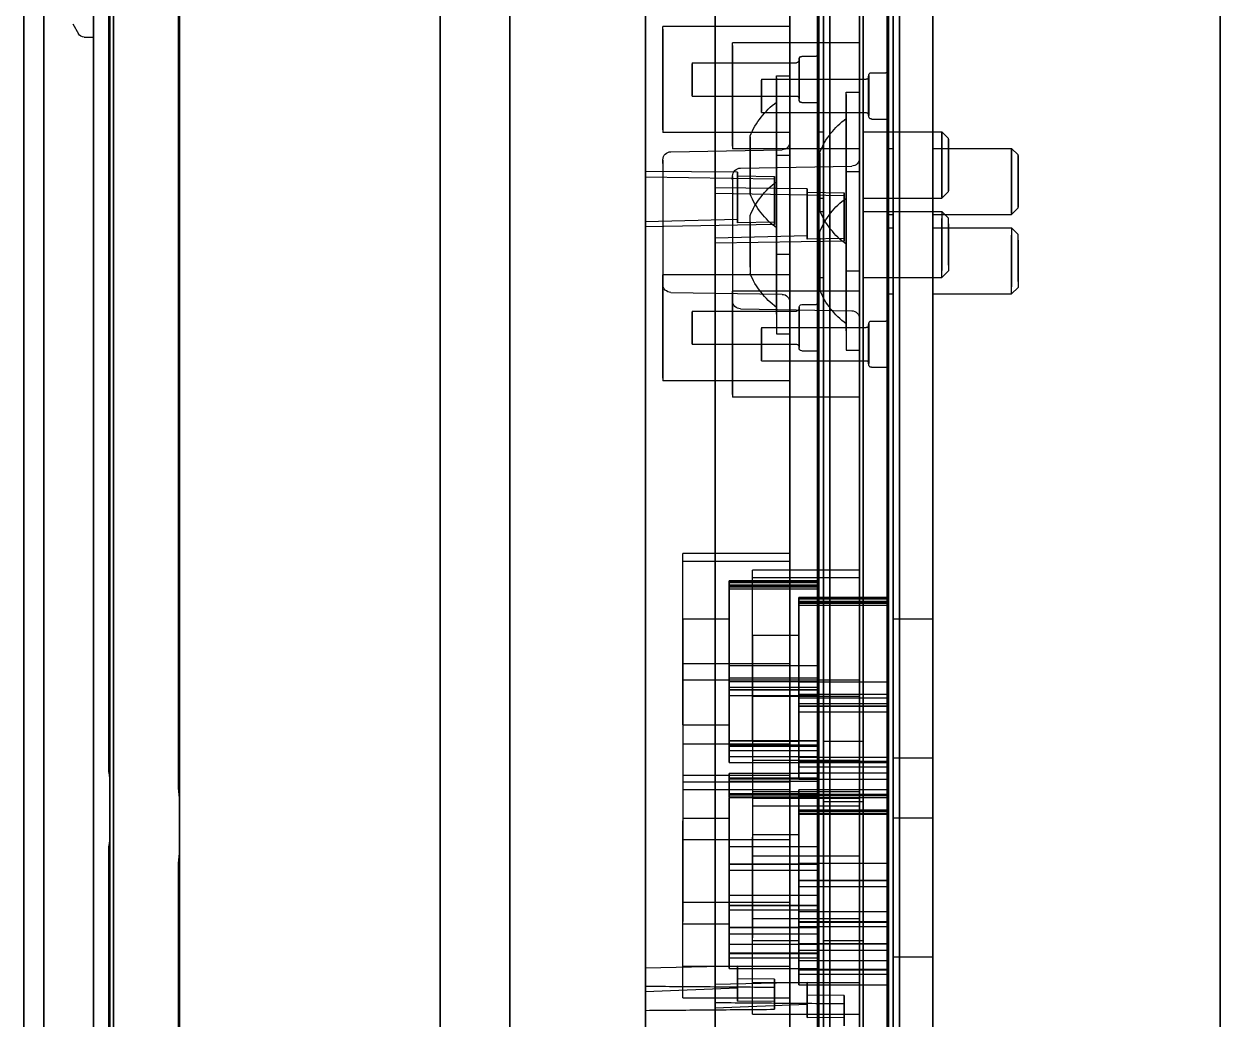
# Model space of a CAD drawing. Header units: millimetres. Extents: x -69706 to 52883, y -6882 to 68885.
# Drawn here: x 7140.2 to 7230.7, y 25037.2 to 25112.4 of the extents above; entities that cross this region are included whole.
import ezdxf

# ---------------------------------------------------------------- set-up
doc = ezdxf.new("R2010")
doc.units = ezdxf.units.MM
doc.layers.add('ac-SB', color=7, linetype='Continuous', lineweight=13)

# ---------------------------------------------------------------- blocks, each defined once
blk = doc.blocks.new('A$C15852BBE')
at = {"layer": 'ac-SB', "lineweight": -3}
for p, q in [((6002.31, 1939.098), (6002.31, 2229.098)), ((6002.31, 2229.098), (6002.31, 1939.098)), ((6007.577, 1937.859), (6007.577, 2227.859)), ((6007.577, 2227.859), (6007.577, 1937.859)), ((6027.31, 2224.098), (6027.31, 1985.103)), ((6027.31, 2156.995), (6027.31, 2223.682)), ((6033.81, 1985.103), (6033.81, 2224.098)), ((6027.31, 2222.955), (6027.31, 2156.995)), ((6027.385, 2156.797), (6027.385, 2223.302)), ((6027.385, 2223.302), (6027.385, 2156.797)), ((6032.31, 2223.348), (6032.31, 1944.848)), ((6032.31, 1944.848), (6032.31, 2223.348)), ((6032.577, 2222.859), (6032.577, 1983.864)), ((6039.077, 1983.864), (6039.077, 2222.859)), ((6032.577, 2155.756), (6032.577, 2222.443)), ((6032.652, 2155.558), (6032.652, 2222.063)), ((6032.652, 2222.063), (6032.652, 2155.558)), ((6037.577, 2222.109), (6037.577, 1943.609)), ((6037.577, 1943.609), (6037.577, 2222.109)), ((6032.577, 2221.716), (6032.577, 2155.756)), ((6032.31, 2220.237), (6032.31, 1966.198)), ((6037.577, 2218.998), (6037.577, 1964.959)), ((6027.31, 2211.032), (6027.31, 1957.163)), ((6027.31, 1957.163), (6027.31, 2211.032)), ((6033.81, 1957.163), (6033.81, 2211.032)), ((6033.81, 2211.032), (6033.81, 1957.163)), ((6032.577, 2209.794), (6032.577, 1955.924)), ((6032.577, 1955.924), (6032.577, 2209.794)), ((6039.077, 1955.924), (6039.077, 2209.794)), ((6039.077, 2209.794), (6039.077, 1955.924)), ((6032.31, 1947.959), (6032.31, 2201.997)), ((5970.31, 2201.598), (5970.31, 1972.349)), ((5973.31, 2201.598), (5973.31, 1972.349)), ((5973.66, 1972.349), (5973.66, 2201.598)), ((5975.86, 1972.349), (5975.86, 2201.598)), ((5986.79, 2201.098), (5986.79, 1967.098)), ((5986.79, 1967.098), (5986.79, 2201.098)), ((5975.577, 2200.359), (5975.577, 1971.11)), ((5978.577, 2200.359), (5978.577, 1971.11)), ((5978.927, 1971.11), (5978.927, 2200.359)), ((5981.127, 1971.11), (5981.127, 2200.359)), ((6002.31, 2200.404), (6002.31, 2110.561)), ((6002.31, 2110.561), (6002.31, 2200.404)), ((6027.31, 2200.404), (6027.31, 2110.561)), ((6027.31, 2110.561), (6027.31, 2200.404)), ((6037.577, 1946.72), (6037.577, 2200.759)), ((5992.057, 2199.859), (5992.057, 1965.859)), ((5992.057, 1965.859), (5992.057, 2199.859)), ((6007.577, 2199.165), (6007.577, 2109.322)), ((6007.577, 2109.322), (6007.577, 2199.165)), ((6032.577, 2199.165), (6032.577, 2109.322)), ((6032.577, 2109.322), (6032.577, 2199.165)), ((5970.31, 1966.598), (5970.31, 2195.847)), ((5973.31, 1966.598), (5973.31, 2195.847)), ((5973.66, 2195.847), (5973.66, 1966.598)), ((5975.86, 2195.847), (5975.86, 1966.598)), ((5975.577, 1965.359), (5975.577, 2194.608)), ((5978.577, 1965.359), (5978.577, 2194.608)), ((5978.927, 2194.608), (5978.927, 1965.359)), ((5981.127, 2194.608), (5981.127, 1965.359)), ((6027.31, 1944.098), (6027.31, 2183.093)), ((6033.81, 2183.093), (6033.81, 1944.098)), ((5970.31, 1992.002), (5970.31, 2181.096)), ((6032.577, 1942.859), (6032.577, 2181.854)), ((6039.077, 2181.854), (6039.077, 1942.859)), ((5948.577, 2179.559), (5948.577, 1990.892)), ((5975.577, 1990.763), (5975.577, 2179.857)), ((5973.31, 2178.845), (5973.31, 1993.988)), ((5975.86, 2178.723), (5975.86, 1994.104)), ((5972.842, 1994.794), (5972.842, 2177.998)), ((5973.66, 2178.098), (5973.66, 1994.699)), ((5973.76, 1994.794), (5973.76, 2177.998)), ((5978.577, 2177.606), (5978.577, 1992.749)), ((5981.127, 2177.484), (5981.127, 1992.865)), ((5992.057, 2167.677), (5992.057, 2177.484)), ((5948.577, 2176.759), (5948.577, 1988.959)), ((5948.577, 1988.959), (5948.577, 2176.759)), ((5978.109, 1993.555), (5978.109, 2176.759)), ((5978.927, 2176.859), (5978.927, 1993.46)), ((5979.027, 1993.555), (5979.027, 2176.759)), ((5970.31, 2176.194), (5970.31, 1987.099)), ((5975.577, 2175.7), (5975.577, 2168.16)), ((5975.577, 2175.7), (5975.577, 2168.16)), ((5948.577, 1986.159), (5948.577, 2174.826)), ((5975.577, 2174.955), (5975.577, 1985.86)), ((5973.31, 1989.351), (5973.31, 2174.207)), ((5975.86, 1989.473), (5975.86, 2174.092)), ((5986.79, 2174.092), (5986.79, 2109.677)), ((5972.842, 2173.402), (5972.842, 1990.198)), ((5973.66, 1990.098), (5973.66, 2173.497)), ((5973.76, 2173.402), (5973.76, 1990.198)), ((5978.577, 1988.112), (5978.577, 2172.968)), ((5978.109, 2172.163), (5978.109, 1988.959)), ((5978.927, 1988.859), (5978.927, 2172.258)), ((5979.027, 2172.163), (5979.027, 1988.959)), ((5981.127, 1988.234), (5981.127, 2172.853)), ((5992.057, 2172.853), (5992.057, 2108.438)), ((5970.31, 2159.852), (5970.31, 2170.482)), ((5970.31, 2159.852), (5970.31, 2170.482)), ((5970.31, 2169.399), (5970.31, 2158.378)), ((5970.31, 2169.399), (5970.31, 2158.378)), ((5975.577, 2158.613), (5975.577, 2169.243)), ((5975.577, 2158.613), (5975.577, 2169.243)), ((5977.01, 2168.84), (5977.01, 2168.197)), ((5977.01, 2167.193), (5977.01, 2168.84)), ((5986.79, 2167.511), (5986.79, 2168.916)), ((5975.577, 2168.16), (5975.577, 2157.139)), ((5975.577, 2168.16), (5975.577, 2157.139)), ((5975.86, 2167.974), (5975.86, 2160.755)), ((5975.86, 2165.606), (5975.86, 2167.974)), ((5983.96, 2167.974), (5975.86, 2167.974)), ((5979.81, 2168.219), (5977.01, 2168.196)), ((5977.01, 2168.197), (5977.01, 2166.55)), ((5979.81, 2168.218), (5979.81, 2166.526)), ((5979.81, 2167.241), (5979.81, 2168.218)), ((5979.81, 2167.241), (5986.79, 2167.511)), ((5982.277, 2167.601), (5982.277, 2166.958)), ((5982.277, 2165.954), (5982.277, 2167.601)), ((5983.96, 2167.974), (5983.96, 2165.606)), ((5983.96, 2167.974), (5983.96, 2160.755)), ((5986.79, 2165.706), (5986.79, 2167.511)), ((5992.057, 2166.272), (5992.057, 2167.677)), ((5977.01, 2166.55), (5977.01, 2167.193)), ((5979.81, 2165.548), (5979.81, 2167.241)), ((5981.127, 2166.736), (5981.127, 2159.516)), ((5981.127, 2164.368), (5981.127, 2166.736)), ((5989.227, 2166.736), (5981.127, 2166.736)), ((5985.077, 2166.98), (5982.277, 2166.957)), ((5982.277, 2166.958), (5982.277, 2165.311)), ((5985.077, 2166.979), (5985.077, 2165.287)), ((5985.077, 2166.002), (5985.077, 2166.979)), ((5986.79, 1994.104), (5986.79, 2167.111)), ((5986.79, 2167.111), (5986.79, 2165.706)), ((5989.227, 2166.736), (5989.227, 2164.368)), ((5989.227, 2166.736), (5989.227, 2159.516)), ((5973.66, 2165.758), (5973.66, 2164.967)), ((5973.66, 2163.937), (5973.66, 2165.758)), ((5980.46, 2165.758), (5973.66, 2165.758)), ((5977.01, 2166.549), (5979.81, 2166.527)), ((5979.81, 2166.526), (5979.81, 2165.548)), ((5986.79, 2165.706), (5979.81, 2165.548)), ((5980.46, 2163.937), (5980.46, 2165.758)), ((5980.46, 2165.758), (5980.46, 2164.967)), ((5982.277, 2165.311), (5982.277, 2165.954)), ((5985.077, 2166.002), (5992.057, 2166.272)), ((5985.077, 2164.309), (5985.077, 2166.002)), ((5992.057, 2164.467), (5992.057, 2166.272)), ((5992.057, 1992.865), (5992.057, 2165.872)), ((5992.057, 2165.872), (5992.057, 2164.467)), ((5973.66, 2164.967), (5973.66, 2164.574)), ((5973.66, 2164.967), (5980.46, 2164.967)), ((5975.86, 2156.019), (5975.86, 2165.606)), ((5975.86, 2165.606), (5983.96, 2165.606)), ((5980.46, 2164.967), (5980.46, 2164.574)), ((5982.277, 2165.31), (5985.077, 2165.288)), ((5983.96, 2165.606), (5983.96, 2156.019)), ((5985.077, 2165.287), (5985.077, 2164.309)), ((5973.66, 2164.613), (5973.66, 2161.353)), ((5980.46, 2164.613), (5973.66, 2164.613)), ((5980.46, 2164.574), (5973.66, 2164.574)), ((5973.66, 2163.127), (5973.66, 2163.937)), ((5973.66, 2163.937), (5980.46, 2163.937)), ((5978.927, 2164.519), (5978.927, 2163.728)), ((5978.927, 2162.698), (5978.927, 2164.519)), ((5985.727, 2164.519), (5978.927, 2164.519)), ((5980.46, 2164.613), (5980.46, 2161.353)), ((5980.46, 2163.127), (5980.46, 2163.937)), ((5981.127, 2154.78), (5981.127, 2164.368)), ((5981.127, 2164.368), (5989.227, 2164.368)), ((5992.057, 2164.467), (5985.077, 2164.309)), ((5985.727, 2162.698), (5985.727, 2164.519)), ((5985.727, 2164.519), (5985.727, 2163.728)), ((5989.227, 2164.368), (5989.227, 2154.78)), ((5970.31, 2163.634), (5970.31, 2156.762)), ((5973.31, 2163.634), (5970.31, 2163.634)), ((5973.31, 2163.634), (5973.31, 2156.762)), ((5973.66, 2162.725), (5973.66, 2163.127)), ((5980.46, 2163.127), (5973.66, 2163.127)), ((5978.927, 2163.728), (5978.927, 2163.335)), ((5978.927, 2163.728), (5985.727, 2163.728)), ((5978.927, 2163.374), (5978.927, 2160.114)), ((5985.727, 2163.374), (5978.927, 2163.374)), ((5985.727, 2163.335), (5978.927, 2163.335)), ((5980.46, 2162.725), (5980.46, 2163.127)), ((5985.727, 2163.728), (5985.727, 2163.335)), ((5985.727, 2163.374), (5985.727, 2160.114)), ((5973.66, 2162.656), (5973.66, 2162.725)), ((5980.46, 2162.656), (5973.66, 2162.656)), ((5973.66, 2158.327), (5973.66, 2162.656)), ((5973.66, 2162.656), (5980.46, 2162.656)), ((5975.577, 2162.395), (5975.577, 2155.523)), ((5978.577, 2162.395), (5975.577, 2162.395)), ((5978.577, 2162.395), (5978.577, 2155.523)), ((5978.927, 2161.888), (5978.927, 2162.698)), ((5978.927, 2162.698), (5985.727, 2162.698)), ((5980.46, 2162.656), (5980.46, 2162.725)), ((5980.46, 2158.327), (5980.46, 2162.656)), ((5983.96, 2162.387), (5980.46, 2162.387)), ((5980.46, 2154.583), (5980.46, 2162.387)), ((5980.46, 2162.191), (5980.46, 2154.387)), ((5983.96, 2162.387), (5983.96, 2154.583)), ((5983.96, 2154.387), (5983.96, 2162.191)), ((5985.727, 2161.888), (5985.727, 2162.698)), ((5973.66, 2161.353), (5973.66, 2160.96)), ((5973.66, 2161.353), (5980.46, 2161.353)), ((5978.927, 2161.486), (5978.927, 2161.888)), ((5985.727, 2161.888), (5978.927, 2161.888)), ((5978.927, 2161.417), (5978.927, 2161.486)), ((5978.927, 2157.088), (5978.927, 2161.418)), ((5978.927, 2161.418), (5985.727, 2161.418)), ((5985.727, 2161.417), (5978.927, 2161.417)), ((5980.46, 2161.353), (5980.46, 2160.96)), ((5985.727, 2161.486), (5985.727, 2161.888)), ((5985.727, 2161.417), (5985.727, 2161.486)), ((5985.727, 2157.088), (5985.727, 2161.418)), ((5989.227, 2161.148), (5985.727, 2161.148)), ((5985.727, 2153.344), (5985.727, 2161.148)), ((5989.227, 2161.148), (5989.227, 2153.344)), ((5973.66, 2160.999), (5973.66, 2160.208)), ((5980.46, 2160.999), (5973.66, 2160.999)), ((5980.46, 2160.96), (5973.66, 2160.96)), ((5975.86, 2160.755), (5975.86, 2151.168)), ((5975.86, 2160.755), (5983.96, 2160.755)), ((5980.46, 2160.999), (5980.46, 2160.208)), ((5983.96, 2151.168), (5983.96, 2160.755)), ((5985.727, 2160.952), (5985.727, 2153.148)), ((5989.227, 2153.148), (5989.227, 2160.952)), ((5970.31, 2153.134), (5970.31, 2160.006)), ((5970.31, 2146.132), (5970.31, 2159.852)), ((5970.31, 2146.132), (5970.31, 2159.852)), ((5973.31, 2153.134), (5973.31, 2160.006)), ((5973.66, 2160.208), (5973.66, 2152.874)), ((5980.46, 2160.208), (5973.66, 2160.208)), ((5978.927, 2160.114), (5978.927, 2159.721)), ((5978.927, 2160.114), (5985.727, 2160.114)), ((5978.927, 2159.76), (5978.927, 2158.969)), ((5985.727, 2159.76), (5978.927, 2159.76)), ((5985.727, 2159.721), (5978.927, 2159.721)), ((5980.46, 2160.208), (5980.46, 2152.874)), ((5981.127, 2159.516), (5981.127, 2149.929)), ((5981.127, 2159.516), (5989.227, 2159.516)), ((5985.727, 2160.114), (5985.727, 2159.721)), ((5985.727, 2159.76), (5985.727, 2158.969)), ((5989.227, 2149.929), (5989.227, 2159.516)), ((5975.577, 2151.895), (5975.577, 2158.767)), ((5975.577, 2144.893), (5975.577, 2158.613)), ((5975.577, 2144.893), (5975.577, 2158.613)), ((5978.577, 2151.895), (5978.577, 2158.767)), ((5978.927, 2158.969), (5978.927, 2151.635)), ((5985.727, 2158.969), (5978.927, 2158.969)), ((5985.727, 2158.969), (5985.727, 2151.635)), ((5970.31, 2158.378), (5970.31, 2144.326)), ((5970.31, 2158.378), (5970.31, 2144.326)), ((5973.66, 2157.926), (5973.66, 2158.327)), ((5980.46, 2158.327), (5973.66, 2158.327)), ((5973.66, 2157.856), (5973.66, 2157.926)), ((5973.66, 2156.567), (5973.66, 2157.857)), ((5973.66, 2157.857), (5980.46, 2157.857)), ((5980.46, 2157.856), (5973.66, 2157.856)), ((5980.46, 2157.926), (5980.46, 2158.327)), ((5980.46, 2157.856), (5980.46, 2157.926)), ((5980.46, 2156.567), (5980.46, 2157.857)), ((5975.577, 2157.139), (5975.577, 2143.087)), ((5975.577, 2157.139), (5975.577, 2143.087)), ((5978.927, 2156.687), (5978.927, 2157.088)), ((5985.727, 2157.088), (5978.927, 2157.088)), ((5978.927, 2156.617), (5978.927, 2156.687)), ((5978.927, 2155.328), (5978.927, 2156.618)), ((5978.927, 2156.618), (5985.727, 2156.618)), ((5985.727, 2156.617), (5978.927, 2156.617)), ((5985.727, 2156.687), (5985.727, 2157.088)), ((5985.727, 2156.617), (5985.727, 2156.687)), ((5985.727, 2155.328), (5985.727, 2156.618)), ((6027.31, 2156.412), (6027.31, 2156.995)), ((6027.31, 2156.411), (6027.31, 2156.995)), ((5973.66, 2151.016), (5973.66, 2156.567)), ((5973.66, 2156.567), (5980.46, 2156.567)), ((5975.86, 2148.8), (5975.86, 2156.019)), ((5975.86, 2156.019), (5983.96, 2156.019)), ((5980.46, 2151.016), (5980.46, 2156.567)), ((5983.96, 2148.8), (5983.96, 2156.019)), ((6027.31, 2155.787), (6027.31, 2156.412)), ((6027.31, 2155.787), (6027.31, 2156.411)), ((6027.31, 2155.787), (6027.31, 2151.638)), ((6027.31, 2151.638), (6027.31, 2155.787)), ((6032.577, 2155.174), (6032.577, 2155.756)), ((6032.577, 2155.172), (6032.577, 2155.756)), ((5978.927, 2149.778), (5978.927, 2155.328)), ((5978.927, 2155.328), (5985.727, 2155.328)), ((5985.727, 2149.778), (5985.727, 2155.328)), ((6032.577, 2154.548), (6032.577, 2155.174)), ((6032.577, 2154.548), (6032.577, 2155.172)), ((5983.96, 2154.387), (5980.46, 2154.387)), ((5981.127, 2147.561), (5981.127, 2154.78)), ((5981.127, 2154.78), (5989.227, 2154.78)), ((5989.227, 2147.561), (5989.227, 2154.78)), ((6032.577, 2154.548), (6032.577, 2150.399)), ((6032.577, 2150.399), (6032.577, 2154.548)), ((5973.31, 2153.134), (5970.31, 2153.134)), ((5989.227, 2153.148), (5985.727, 2153.148)), ((5973.66, 2152.637), (5973.66, 2152.837)), ((5980.46, 2152.837), (5973.66, 2152.837)), ((5980.46, 2152.78), (5973.66, 2152.78)), ((5973.66, 2152.611), (5973.66, 2152.78)), ((5973.66, 2152.711), (5973.66, 2152.521)), ((5973.66, 2152.637), (5980.46, 2152.637)), ((5973.66, 2152.521), (5973.66, 2151.451)), ((5980.46, 2152.521), (5973.66, 2152.521)), ((5975.86, 2143.917), (5975.86, 2152.252)), ((5975.86, 2152.252), (5975.86, 2151.655)), ((5975.86, 2152.252), (5983.96, 2152.252)), ((5980.46, 2152.837), (5980.46, 2152.637)), ((5980.46, 2152.611), (5980.46, 2152.78)), ((5980.46, 2152.711), (5980.46, 2152.521)), ((5980.46, 2152.521), (5980.46, 2151.451)), ((5983.96, 2143.917), (5983.96, 2152.252)), ((5983.96, 2151.655), (5983.96, 2152.252)), ((5980.46, 2151.595), (5973.66, 2151.595)), ((5973.66, 2151.451), (5973.66, 2151.595)), ((5973.66, 2151.525), (5973.66, 2151.335)), ((5973.66, 2151.451), (5980.46, 2151.451)), ((5980.46, 2151.335), (5973.66, 2151.335)), ((5973.66, 2151.016), (5973.66, 2151.335)), ((5978.577, 2151.895), (5975.577, 2151.895)), ((5975.86, 2151.655), (5975.86, 2142.722)), ((5975.86, 2151.655), (5983.96, 2151.655)), ((5978.927, 2151.398), (5978.927, 2151.598)), ((5985.727, 2151.598), (5978.927, 2151.598)), ((5985.727, 2151.541), (5978.927, 2151.541)), ((5978.927, 2151.372), (5978.927, 2151.541)), ((5978.927, 2151.472), (5978.927, 2151.282)), ((5978.927, 2151.398), (5985.727, 2151.398)), ((5978.927, 2151.282), (5978.927, 2150.212)), ((5985.727, 2151.282), (5978.927, 2151.282)), ((5980.46, 2151.451), (5980.46, 2151.595)), ((5980.46, 2151.525), (5980.46, 2151.335)), ((5980.46, 2151.335), (5980.46, 2151.016)), ((5983.96, 2142.722), (5983.96, 2151.655)), ((5985.727, 2151.598), (5985.727, 2151.398)), ((5985.727, 2151.372), (5985.727, 2151.541)), ((5985.727, 2151.472), (5985.727, 2151.282)), ((5985.727, 2151.282), (5985.727, 2150.212)), ((6027.31, 2151.288), (6027.31, 2151.638)), ((6027.31, 2151.289), (6027.31, 2151.638)), ((6027.31, 2150.785), (6027.31, 2151.289)), ((6027.31, 2150.785), (6027.31, 2151.288)), ((5973.66, 2151.016), (5980.46, 2151.016)), ((5975.86, 2151.168), (5975.86, 2148.8)), ((5975.86, 2151.168), (5983.96, 2151.168)), ((5985.727, 2150.356), (5978.927, 2150.356)), ((5978.927, 2150.212), (5978.927, 2150.356)), ((5978.927, 2150.286), (5978.927, 2150.096)), ((5981.127, 2142.678), (5981.127, 2151.014)), ((5981.127, 2151.014), (5981.127, 2150.416)), ((5981.127, 2151.014), (5989.227, 2151.014)), ((5981.127, 2150.416), (5981.127, 2141.483)), ((5981.127, 2150.416), (5989.227, 2150.416)), ((5983.96, 2148.8), (5983.96, 2151.168)), ((5985.727, 2150.212), (5985.727, 2150.356)), ((5985.727, 2150.286), (5985.727, 2150.096)), ((5989.227, 2142.678), (5989.227, 2151.014)), ((5989.227, 2150.416), (5989.227, 2151.014)), ((5989.227, 2141.483), (5989.227, 2150.416)), ((6027.31, 2017.411), (6027.31, 2150.785)), ((6027.31, 2150.785), (6027.31, 2017.411)), ((6027.385, 2150.603), (6027.385, 2017.593)), ((6027.385, 2017.593), (6027.385, 2150.603)), ((6032.577, 2150.049), (6032.577, 2150.399)), ((6032.577, 2150.05), (6032.577, 2150.399)), ((5980.46, 2150.187), (5973.66, 2150.187)), ((5973.66, 2149.274), (5973.66, 2150.187)), ((5973.66, 2150.187), (5973.66, 2149.728)), ((5980.46, 2149.728), (5973.66, 2149.728)), ((5973.66, 2148.973), (5973.66, 2149.728)), ((5978.927, 2150.212), (5985.727, 2150.212)), ((5985.727, 2150.096), (5978.927, 2150.096)), ((5978.927, 2149.778), (5978.927, 2150.096)), ((5978.927, 2149.778), (5985.727, 2149.778)), ((5980.46, 2150.187), (5980.46, 2149.728)), ((5980.46, 2149.274), (5980.46, 2150.187)), ((5980.46, 2149.728), (5980.46, 2148.973)), ((5981.127, 2149.929), (5981.127, 2147.561)), ((5981.127, 2149.929), (5989.227, 2149.929)), ((5985.727, 2150.096), (5985.727, 2149.778)), ((5989.227, 2147.561), (5989.227, 2149.929)), ((6032.577, 2149.546), (6032.577, 2150.05)), ((6032.577, 2149.546), (6032.577, 2150.049)), ((6032.577, 2016.172), (6032.577, 2149.546)), ((6032.577, 2149.546), (6032.577, 2016.172)), ((5970.31, 2148.575), (5970.31, 2141.702)), ((5973.31, 2148.575), (5970.31, 2148.575)), ((5973.31, 2148.575), (5973.31, 2141.702)), ((5980.46, 2149.274), (5973.66, 2149.274)), ((5973.66, 2148.847), (5973.66, 2149.274)), ((5973.66, 2148.973), (5980.46, 2148.973)), ((5973.66, 2148.973), (5973.66, 2148.567)), ((5973.66, 2148.865), (5980.46, 2148.865)), ((5973.66, 2145.101), (5973.66, 2148.865)), ((5980.46, 2148.847), (5973.66, 2148.847)), ((5973.66, 2148.567), (5973.66, 2148.526)), ((5980.46, 2148.534), (5973.66, 2148.534)), ((5973.66, 2148.534), (5973.66, 2144.501)), ((5980.46, 2148.526), (5973.66, 2148.526)), ((5975.86, 2148.8), (5983.96, 2148.8)), ((5985.727, 2148.948), (5978.927, 2148.948)), ((5978.927, 2148.035), (5978.927, 2148.948)), ((5978.927, 2148.948), (5978.927, 2148.489)), ((5985.727, 2148.489), (5978.927, 2148.489)), ((5978.927, 2147.734), (5978.927, 2148.489)), ((5980.46, 2148.847), (5980.46, 2149.274)), ((5980.46, 2148.973), (5980.46, 2148.567)), ((5980.46, 2145.101), (5980.46, 2148.865)), ((5980.46, 2148.567), (5980.46, 2148.526)), ((5980.46, 2148.534), (5980.46, 2144.501)), ((5985.727, 2148.948), (5985.727, 2148.489)), ((5985.727, 2148.035), (5985.727, 2148.948)), ((5985.727, 2148.489), (5985.727, 2147.734)), ((6032.652, 2149.364), (6032.652, 2016.354)), ((6032.652, 2016.354), (6032.652, 2149.364)), ((5985.727, 2148.035), (5978.927, 2148.035)), ((5978.927, 2147.608), (5978.927, 2148.035)), ((5978.927, 2147.734), (5985.727, 2147.734)), ((5978.927, 2147.734), (5978.927, 2147.328)), ((5978.927, 2147.626), (5985.727, 2147.626)), ((5978.927, 2143.862), (5978.927, 2147.626)), ((5985.727, 2147.608), (5978.927, 2147.608)), ((5985.727, 2147.608), (5985.727, 2148.035)), ((5985.727, 2147.734), (5985.727, 2147.328)), ((5985.727, 2143.862), (5985.727, 2147.626)), ((5975.577, 2147.336), (5975.577, 2140.463)), ((5978.577, 2147.336), (5975.577, 2147.336)), ((5978.577, 2147.336), (5978.577, 2140.463)), ((5978.927, 2147.328), (5978.927, 2147.287)), ((5985.727, 2147.295), (5978.927, 2147.295)), ((5978.927, 2147.295), (5978.927, 2143.262)), ((5985.727, 2147.287), (5978.927, 2147.287)), ((5980.46, 2139.515), (5980.46, 2147.319)), ((5983.96, 2147.319), (5980.46, 2147.319)), ((5980.46, 2147.123), (5980.46, 2139.319)), ((5981.127, 2147.561), (5989.227, 2147.561)), ((5983.96, 2147.319), (5983.96, 2139.515)), ((5983.96, 2139.319), (5983.96, 2147.123)), ((5985.727, 2147.328), (5985.727, 2147.287)), ((5985.727, 2147.295), (5985.727, 2143.262)), ((5970.31, 2129.88), (5970.31, 2146.132)), ((5970.31, 2129.88), (5970.31, 2146.132)), ((5985.727, 2138.276), (5985.727, 2146.08)), ((5989.227, 2146.08), (5985.727, 2146.08)), ((5985.727, 2145.885), (5985.727, 2138.08)), ((5989.227, 2146.08), (5989.227, 2138.276)), ((5989.227, 2138.08), (5989.227, 2145.885)), ((5970.31, 2138.075), (5970.31, 2144.947)), ((5973.31, 2138.075), (5973.31, 2144.947)), ((5980.46, 2145.101), (5973.66, 2145.101)), ((5973.66, 2144.674), (5973.66, 2145.101)), ((5975.577, 2128.641), (5975.577, 2144.893)), ((5975.577, 2128.641), (5975.577, 2144.893)), ((5980.46, 2144.674), (5980.46, 2145.101)), ((5970.31, 2144.326), (5970.31, 2127.816)), ((5970.31, 2144.326), (5970.31, 2127.816)), ((5973.66, 2144.692), (5980.46, 2144.692)), ((5973.66, 2143.778), (5973.66, 2144.692)), ((5980.46, 2144.674), (5973.66, 2144.674)), ((5973.66, 2144.501), (5980.46, 2144.501)), ((5973.66, 2144.501), (5973.66, 2144.095)), ((5973.66, 2144.095), (5973.66, 2144.054)), ((5973.66, 2142.86), (5973.66, 2144.062)), ((5980.46, 2144.062), (5973.66, 2144.062)), ((5980.46, 2144.054), (5973.66, 2144.054)), ((5980.46, 2143.778), (5980.46, 2144.692)), ((5980.46, 2144.501), (5980.46, 2144.095)), ((5980.46, 2144.095), (5980.46, 2144.054)), ((5980.46, 2144.062), (5980.46, 2142.86)), ((5973.66, 2136.911), (5973.66, 2143.778)), ((5980.46, 2143.778), (5973.66, 2143.778)), ((5975.577, 2136.836), (5975.577, 2143.708)), ((5975.577, 2143.087), (5975.577, 2126.577)), ((5975.577, 2143.087), (5975.577, 2126.577)), ((5983.96, 2143.917), (5975.86, 2143.917)), ((5975.86, 2134.983), (5975.86, 2143.917)), ((5978.577, 2136.836), (5978.577, 2143.708)), ((5985.727, 2143.862), (5978.927, 2143.862)), ((5978.927, 2143.435), (5978.927, 2143.862)), ((5978.927, 2143.453), (5985.727, 2143.453)), ((5978.927, 2142.54), (5978.927, 2143.453)), ((5985.727, 2143.435), (5978.927, 2143.435)), ((5978.927, 2143.262), (5985.727, 2143.262)), ((5978.927, 2143.262), (5978.927, 2142.856)), ((5980.46, 2136.911), (5980.46, 2143.778)), ((5983.96, 2143.917), (5983.96, 2134.983)), ((5985.727, 2143.435), (5985.727, 2143.862)), ((5985.727, 2142.54), (5985.727, 2143.453)), ((5985.727, 2143.262), (5985.727, 2142.856)), ((5973.66, 2142.86), (5980.46, 2142.86)), ((5973.66, 2142.86), (5973.66, 2136.452)), ((5975.86, 2142.722), (5983.96, 2142.722)), ((5975.86, 2142.722), (5975.86, 2134.386)), ((5978.927, 2142.856), (5978.927, 2142.815)), ((5978.927, 2141.621), (5978.927, 2142.824)), ((5985.727, 2142.824), (5978.927, 2142.824)), ((5985.727, 2142.815), (5978.927, 2142.815)), ((5978.927, 2135.672), (5978.927, 2142.54)), ((5985.727, 2142.54), (5978.927, 2142.54)), ((5980.46, 2142.86), (5980.46, 2136.452)), ((5989.227, 2142.678), (5981.127, 2142.678)), ((5981.127, 2133.744), (5981.127, 2142.678)), ((5983.96, 2142.722), (5983.96, 2134.386)), ((5985.727, 2142.856), (5985.727, 2142.815)), ((5985.727, 2142.824), (5985.727, 2141.621)), ((5985.727, 2135.672), (5985.727, 2142.54)), ((5989.227, 2142.678), (5989.227, 2133.744)), ((5978.927, 2141.621), (5985.727, 2141.621)), ((5978.927, 2141.621), (5978.927, 2135.213)), ((5981.127, 2141.483), (5989.227, 2141.483)), ((5981.127, 2141.483), (5981.127, 2133.147)), ((5985.727, 2141.621), (5985.727, 2135.213)), ((5989.227, 2141.483), (5989.227, 2133.147)), ((5983.96, 2139.319), (5980.46, 2139.319)), ((5973.31, 2138.075), (5970.31, 2138.075)), ((5989.227, 2138.08), (5985.727, 2138.08)), ((5973.66, 2137.046), (5973.66, 2136.86)), ((5980.46, 2137.046), (5973.66, 2137.046)), ((5973.66, 2136.831), (5973.66, 2137.004)), ((5973.66, 2136.86), (5973.66, 2136.911)), ((5973.66, 2136.911), (5980.46, 2136.911)), ((5980.46, 2136.86), (5973.66, 2136.86)), ((5973.66, 2136.561), (5973.66, 2136.831)), ((5973.66, 2136.831), (5980.46, 2136.831)), ((5973.66, 2136.747), (5973.66, 2136.561)), ((5980.46, 2136.747), (5973.66, 2136.747)), ((5973.66, 2136.532), (5973.66, 2136.705)), ((5978.577, 2136.836), (5975.577, 2136.836)), ((5980.46, 2137.046), (5980.46, 2136.86)), ((5980.46, 2136.831), (5980.46, 2137.004)), ((5980.46, 2136.86), (5980.46, 2136.911)), ((5980.46, 2136.561), (5980.46, 2136.831)), ((5980.46, 2136.747), (5980.46, 2136.561)), ((5980.46, 2136.532), (5980.46, 2136.705)), ((5980.46, 2136.561), (5973.66, 2136.561)), ((5973.66, 2136.532), (5980.46, 2136.532)), ((5973.66, 2136.452), (5973.66, 2136.532)), ((5973.66, 2136.452), (5980.46, 2136.452)), ((5978.927, 2135.807), (5978.927, 2135.621)), ((5985.727, 2135.807), (5978.927, 2135.807)), ((5980.46, 2136.452), (5980.46, 2136.532)), ((5985.727, 2135.807), (5985.727, 2135.621)), ((5975.86, 2134.983), (5983.96, 2134.983)), ((5975.86, 2134.386), (5975.86, 2134.983)), ((5978.927, 2135.592), (5978.927, 2135.765)), ((5978.927, 2135.621), (5978.927, 2135.672)), ((5978.927, 2135.672), (5985.727, 2135.672)), ((5985.727, 2135.621), (5978.927, 2135.621)), ((5978.927, 2135.322), (5978.927, 2135.592)), ((5978.927, 2135.592), (5985.727, 2135.592)), ((5978.927, 2135.508), (5978.927, 2135.322)), ((5985.727, 2135.508), (5978.927, 2135.508)), ((5978.927, 2135.293), (5978.927, 2135.466)), ((5985.727, 2135.322), (5978.927, 2135.322)), ((5978.927, 2135.293), (5985.727, 2135.293)), ((5978.927, 2135.213), (5978.927, 2135.293)), ((5978.927, 2135.213), (5985.727, 2135.213)), ((5983.96, 2134.983), (5983.96, 2134.386)), ((5985.727, 2135.592), (5985.727, 2135.765)), ((5985.727, 2135.621), (5985.727, 2135.672)), ((5985.727, 2135.322), (5985.727, 2135.592)), ((5985.727, 2135.508), (5985.727, 2135.322)), ((5985.727, 2135.293), (5985.727, 2135.466)), ((5985.727, 2135.213), (5985.727, 2135.293)), ((5975.86, 2134.386), (5983.96, 2134.386)), ((5981.127, 2133.744), (5989.227, 2133.744)), ((5981.127, 2133.147), (5981.127, 2133.744)), ((5981.127, 2133.147), (5989.227, 2133.147)), ((5989.227, 2133.744), (5989.227, 2133.147)), ((5970.31, 2111.761), (5970.31, 2129.88)), ((5970.31, 2111.761), (5970.31, 2129.88)), ((5975.577, 2110.522), (5975.577, 2128.641)), ((5975.577, 2110.522), (5975.577, 2128.641)), ((5970.31, 2127.816), (5970.31, 2095.275)), ((5970.31, 2127.816), (5970.31, 2095.275)), ((5975.577, 2126.577), (5975.577, 2094.036)), ((5975.577, 2126.577), (5975.577, 2094.036)), ((5975.86, 2121.31), (5975.86, 2113.505)), ((5975.86, 2121.31), (5985.46, 2121.31)), ((5975.86, 2113.31), (5975.86, 2121.114)), ((5985.46, 2113.505), (5985.46, 2121.31)), ((5985.46, 2121.114), (5985.46, 2113.31)), ((5981.127, 2120.071), (5981.127, 2112.266)), ((5981.127, 2120.071), (5990.727, 2120.071)), ((5981.127, 2112.071), (5981.127, 2119.875)), ((5990.727, 2112.266), (5990.727, 2120.071)), ((5990.727, 2119.875), (5990.727, 2112.071)), ((5973.66, 2119.26), (5973.66, 2115.455)), ((5973.66, 2119.225), (5973.66, 2119.164)), ((5973.66, 2115.36), (5973.66, 2119.164)), ((5974.96, 2119.06), (5973.86, 2119.06)), ((5975.16, 2118.86), (5975.16, 2115.835)), ((5975.16, 2118.844), (5975.16, 2118.784)), ((5975.16, 2115.76), (5975.16, 2118.784)), ((5975.16, 2118.76), (5975.16, 2115.93)), ((5975.16, 2118.745), (5975.16, 2118.689)), ((5975.16, 2115.86), (5975.16, 2118.689)), ((5975.166, 2115.884), (5975.166, 2118.808)), ((5975.166, 2118.793), (5975.166, 2118.735)), ((5975.166, 2118.735), (5975.166, 2115.811)), ((5983.26, 2118.56), (5975.36, 2118.56)), ((5975.86, 2105.736), (5975.86, 2117.764)), ((5976.86, 2117.764), (5975.86, 2117.764)), ((5976.86, 2105.736), (5976.86, 2117.764)), ((5978.927, 2118.021), (5978.927, 2114.216)), ((5978.927, 2117.986), (5978.927, 2117.925)), ((5978.927, 2114.121), (5978.927, 2117.925)), ((5980.227, 2117.821), (5979.127, 2117.821)), ((5983.26, 2118.56), (5983.26, 2116.121)), ((5983.26, 2116.06), (5983.26, 2118.498)), ((5980.427, 2117.621), (5980.427, 2114.596)), ((5980.427, 2117.606), (5980.427, 2117.545)), ((5980.427, 2114.521), (5980.427, 2117.545)), ((5980.427, 2117.521), (5980.427, 2114.692)), ((5980.427, 2117.507), (5980.427, 2117.45)), ((5980.427, 2114.621), (5980.427, 2117.45)), ((5980.433, 2114.645), (5980.433, 2117.569)), ((5980.433, 2117.555), (5980.433, 2117.496)), ((5980.433, 2117.496), (5980.433, 2114.572)), ((5988.527, 2117.321), (5980.627, 2117.321)), ((5988.527, 2117.321), (5988.527, 2114.882)), ((5988.527, 2114.821), (5988.527, 2117.259)), ((5975.16, 2115.93), (5975.16, 2115.874)), ((5983.26, 2116.06), (5975.36, 2116.06)), ((5975.86, 2116.291), (5975.86, 2113.478)), ((5976.86, 2116.291), (5976.86, 2104.264)), ((5981.127, 2104.497), (5981.127, 2116.525)), ((5982.127, 2116.525), (5981.127, 2116.525)), ((5982.127, 2104.497), (5982.127, 2116.525)), ((5973.66, 2115.455), (5973.66, 2115.394)), ((5974.96, 2115.56), (5973.86, 2115.56)), ((5975.16, 2115.835), (5975.16, 2115.775)), ((5975.86, 2115.381), (5975.86, 2113.619)), ((5976.86, 2115.764), (5976.86, 2107.3)), ((5981.127, 2115.052), (5981.127, 2112.239)), ((5982.127, 2115.052), (5982.127, 2103.025)), ((5975.86, 2103.618), (5975.86, 2114.396)), ((5984.871, 2114.634), (5976.45, 2114.781)), ((5976.86, 2106.264), (5976.86, 2114.727)), ((5978.927, 2114.216), (5978.927, 2114.155)), ((5980.227, 2114.321), (5979.127, 2114.321)), ((5980.427, 2114.692), (5980.427, 2114.635)), ((5980.427, 2114.596), (5980.427, 2114.536)), ((5988.527, 2114.821), (5980.627, 2114.821)), ((5981.127, 2114.142), (5981.127, 2112.38)), ((5982.127, 2114.525), (5982.127, 2106.061)), ((5963.86, 2113.014), (5964.36, 2113.514)), ((5964.36, 2113.514), (5964.36, 2109.059)), ((5970.31, 2113.514), (5964.36, 2113.514)), ((5970.31, 2113.514), (5970.31, 2109.059)), ((5973.31, 2113.514), (5973.31, 2109.059)), ((5973.66, 2113.514), (5973.31, 2113.514)), ((5973.66, 2109.059), (5973.66, 2113.514)), ((5975.86, 2113.478), (5975.86, 2113.619)), ((5975.86, 2113.351), (5975.86, 2113.478)), ((5975.86, 2113.478), (5975.86, 2113.437)), ((5975.86, 2113.437), (5975.86, 2113.395)), ((5975.86, 2113.395), (5975.86, 2113.354)), ((5975.86, 2113.354), (5975.86, 2105.897)), ((5975.86, 2113.31), (5985.46, 2113.31)), ((5978.86, 2109.294), (5978.86, 2113.213)), ((5990.138, 2113.395), (5981.717, 2113.542)), ((5982.127, 2105.025), (5982.127, 2113.488)), ((5985.46, 2114.034), (5985.46, 2113.818)), ((5985.46, 2104.639), (5985.46, 2113.929)), ((5985.46, 2104.882), (5985.46, 2113.818)), ((5963.86, 2109.45), (5963.86, 2113.014)), ((5963.86, 2112.577), (5963.86, 2109.014)), ((5964.36, 2108.514), (5964.36, 2112.968)), ((5969.127, 2111.775), (5969.627, 2112.275)), ((5969.627, 2112.275), (5969.627, 2107.82)), ((5975.577, 2112.275), (5969.627, 2112.275)), ((5970.31, 2108.514), (5970.31, 2112.968)), ((5973.31, 2108.514), (5973.31, 2112.968)), ((5973.66, 2112.968), (5973.66, 2108.514)), ((5975.577, 2112.275), (5975.577, 2107.82)), ((5978.577, 2112.275), (5978.577, 2107.82)), ((5978.927, 2112.275), (5978.577, 2112.275)), ((5978.86, 2112.733), (5978.86, 2108.815)), ((5978.927, 2107.82), (5978.927, 2112.275)), ((5981.127, 2102.379), (5981.127, 2113.157)), ((5981.127, 2112.239), (5981.127, 2112.38)), ((5990.727, 2112.795), (5990.727, 2112.579)), ((5990.727, 2103.4), (5990.727, 2112.69)), ((5990.727, 2103.643), (5990.727, 2112.579)), ((5969.127, 2108.211), (5969.127, 2111.775)), ((5969.627, 2107.275), (5969.627, 2111.729)), ((5970.31, 2092.512), (5970.31, 2111.761)), ((5970.31, 2092.512), (5970.31, 2111.761)), ((5975.577, 2107.275), (5975.577, 2111.729)), ((5975.86, 2098.424), (5975.86, 2111.754)), ((5976.86, 2111.754), (5975.86, 2111.754)), ((5975.86, 2111.585), (5975.86, 2098.254)), ((5976.86, 2098.424), (5976.86, 2111.754)), ((5976.86, 2111.585), (5976.86, 2098.254)), ((5978.577, 2107.275), (5978.577, 2111.729)), ((5978.927, 2111.729), (5978.927, 2107.275)), ((5981.127, 2112.112), (5981.127, 2112.239)), ((5981.127, 2112.239), (5981.127, 2112.198)), ((5981.127, 2112.198), (5981.127, 2112.156)), ((5981.127, 2112.156), (5981.127, 2112.115)), ((5981.127, 2112.115), (5981.127, 2104.659)), ((5981.127, 2112.071), (5990.727, 2112.071)), ((5984.127, 2108.056), (5984.127, 2111.974)), ((5984.127, 2111.494), (5984.127, 2107.576)), ((5969.127, 2111.338), (5969.127, 2107.775)), ((5975.577, 2091.274), (5975.577, 2110.522)), ((5975.577, 2091.274), (5975.577, 2110.522)), ((5981.127, 2097.185), (5981.127, 2110.515)), ((5982.127, 2110.515), (5981.127, 2110.515)), ((5982.127, 2097.185), (5982.127, 2110.515)), ((6002.31, 2098.843), (6002.31, 2110.561)), ((6002.31, 2110.561), (6002.31, 2098.843)), ((6027.31, 2098.843), (6027.31, 2110.561)), ((6027.31, 2110.561), (6027.31, 2098.843)), ((5976.86, 2109.754), (5976.86, 2100.373)), ((5976.86, 2100.254), (5976.86, 2109.635)), ((5977.01, 2109.512), (5986.79, 2109.677)), ((5981.127, 2110.346), (5981.127, 2097.015)), ((5982.127, 2110.346), (5982.127, 2097.015)), ((5986.79, 2109.677), (5986.79, 2109.28)), ((5963.86, 2109.014), (5964.36, 2108.514)), ((5977.01, 2109.331), (5977.01, 2109.513)), ((5977.01, 2109.513), (5977.01, 2106.059)), ((5977.01, 2109.331), (5979.81, 2109.378)), ((5977.01, 2105.878), (5977.01, 2109.331)), ((5979.81, 2109.378), (5979.81, 2109.102)), ((5979.81, 2105.83), (5979.81, 2109.378)), ((5986.79, 2109.28), (5979.81, 2109.102)), ((5979.81, 2109.102), (5979.81, 2105.554)), ((5986.79, 2109.28), (5986.79, 2105.496)), ((6007.577, 2097.604), (6007.577, 2109.322)), ((6007.577, 2109.322), (6007.577, 2097.604)), ((6032.577, 2097.604), (6032.577, 2109.322)), ((6032.577, 2109.322), (6032.577, 2097.604)), ((5970.31, 2108.514), (5964.36, 2108.514)), ((5969.127, 2107.775), (5969.627, 2107.275)), ((5973.66, 2108.514), (5973.31, 2108.514)), ((5982.127, 2108.515), (5982.127, 2099.134)), ((5982.127, 2099.015), (5982.127, 2108.396)), ((5982.277, 2108.273), (5992.057, 2108.439)), ((5982.277, 2108.092), (5982.277, 2108.274)), ((5982.277, 2108.274), (5982.277, 2104.82)), ((5982.277, 2108.092), (5985.077, 2108.139)), ((5982.277, 2104.639), (5982.277, 2108.092)), ((5985.077, 2108.139), (5985.077, 2107.863)), ((5985.077, 2104.591), (5985.077, 2108.139)), ((5992.057, 2108.042), (5985.077, 2107.863)), ((5985.077, 2107.863), (5985.077, 2104.315)), ((5992.057, 2108.438), (5992.057, 2108.042)), ((5992.057, 2108.042), (5992.057, 2104.258)), ((5963.86, 2107.004), (5964.36, 2107.504)), ((5963.86, 2107.004), (5963.86, 2106.954)), ((5963.86, 2103.052), (5963.86, 2106.954)), ((5963.86, 2106.954), (5963.86, 2103)), ((5964.36, 2107.442), (5964.36, 2107.504)), ((5970.31, 2107.504), (5964.36, 2107.504)), ((5964.36, 2107.442), (5964.36, 2102.566)), ((5964.36, 2102.504), (5964.36, 2107.442)), ((5975.577, 2107.275), (5969.627, 2107.275)), ((5970.31, 2107.504), (5970.31, 2102.567)), ((5970.31, 2102.504), (5970.31, 2107.442)), ((5973.31, 2107.504), (5973.31, 2102.567)), ((5973.66, 2107.504), (5973.31, 2107.504)), ((5973.31, 2102.504), (5973.31, 2107.442)), ((5973.66, 2102.567), (5973.66, 2107.504)), ((5973.66, 2107.442), (5973.66, 2102.504)), ((5978.927, 2107.275), (5978.577, 2107.275)), ((5978.86, 2102.86), (5978.86, 2107.203)), ((5978.86, 2107.148), (5978.86, 2102.805)), ((5969.127, 2105.765), (5969.627, 2106.265)), ((5969.627, 2106.203), (5969.627, 2106.265)), ((5975.577, 2106.265), (5969.627, 2106.265)), ((5969.627, 2106.203), (5969.627, 2101.327)), ((5969.627, 2101.265), (5969.627, 2106.203)), ((5975.577, 2106.265), (5975.577, 2101.328)), ((5975.577, 2101.265), (5975.577, 2106.203)), ((5986.79, 2105.893), (5977.01, 2106.059)), ((5977.01, 2106.059), (5977.01, 2105.878)), ((5978.577, 2106.265), (5978.577, 2101.328)), ((5978.927, 2106.265), (5978.577, 2106.265)), ((5978.577, 2101.265), (5978.577, 2106.203)), ((5978.927, 2101.328), (5978.927, 2106.265)), ((5978.927, 2106.203), (5978.927, 2101.265)), ((5984.127, 2101.622), (5984.127, 2105.964)), ((5969.127, 2105.765), (5969.127, 2105.715)), ((5969.127, 2101.813), (5969.127, 2105.715)), ((5969.127, 2105.715), (5969.127, 2101.761)), ((5975.86, 2105.903), (5975.86, 2105.812)), ((5975.86, 2105.897), (5975.86, 2105.869)), ((5975.86, 2105.869), (5975.86, 2105.84)), ((5975.86, 2105.84), (5975.86, 2105.812)), ((5975.86, 2105.812), (5975.86, 2104.264)), ((5975.86, 2105.812), (5975.86, 2103.253)), ((5979.81, 2105.83), (5977.01, 2105.877)), ((5979.81, 2105.554), (5979.81, 2105.83)), ((5979.81, 2105.554), (5986.79, 2105.496)), ((5984.127, 2105.909), (5984.127, 2101.566)), ((5986.79, 2105.893), (5986.79, 1989.473)), ((5986.79, 2105.496), (5986.79, 2105.893)), ((5976.86, 2104.264), (5975.86, 2104.264)), ((5981.127, 2104.664), (5981.127, 2104.573)), ((5981.127, 2104.659), (5981.127, 2104.63)), ((5981.127, 2104.63), (5981.127, 2104.601)), ((5981.127, 2104.601), (5981.127, 2104.573)), ((5981.127, 2104.573), (5981.127, 2103.025)), ((5981.127, 2104.573), (5981.127, 2102.014)), ((5992.057, 2104.654), (5982.277, 2104.82)), ((5982.277, 2104.82), (5982.277, 2104.639)), ((5985.077, 2104.591), (5982.277, 2104.638)), ((5985.077, 2104.315), (5985.077, 2104.591)), ((5985.077, 2104.315), (5992.057, 2104.258)), ((5985.46, 2104.882), (5985.46, 2104.6)), ((5992.057, 2104.654), (5992.057, 1988.234)), ((5992.057, 2104.258), (5992.057, 2104.654)), ((5975.86, 2103.457), (5975.86, 2103.618)), ((5984.871, 2104), (5976.45, 2103.853)), ((5990.727, 2103.643), (5990.727, 2103.361)), ((5963.86, 2103.004), (5964.36, 2102.504)), ((5970.31, 2102.504), (5964.36, 2102.504)), ((5973.66, 2102.504), (5973.31, 2102.504)), ((5975.86, 2102.536), (5975.86, 2094.732)), ((5975.86, 2102.536), (5985.46, 2102.536)), ((5975.86, 2094.536), (5975.86, 2102.34)), ((5982.127, 2103.025), (5981.127, 2103.025)), ((5981.127, 2102.218), (5981.127, 2102.379)), ((5990.138, 2102.761), (5981.717, 2102.614)), ((5985.46, 2094.732), (5985.46, 2102.536)), ((5985.46, 2102.34), (5985.46, 2094.536)), ((5969.127, 2101.765), (5969.627, 2101.265)), ((5975.577, 2101.265), (5969.627, 2101.265)), ((5978.927, 2101.265), (5978.577, 2101.265)), ((5981.127, 2101.297), (5981.127, 2093.493)), ((5981.127, 2101.297), (5990.727, 2101.297)), ((5981.127, 2093.297), (5981.127, 2101.101)), ((5990.727, 2093.493), (5990.727, 2101.297)), ((5990.727, 2101.101), (5990.727, 2093.297)), ((5973.66, 2100.486), (5973.66, 2096.681)), ((5973.66, 2100.451), (5973.66, 2100.39)), ((5973.66, 2096.586), (5973.66, 2100.39)), ((5974.96, 2100.286), (5973.86, 2100.286)), ((5975.16, 2100.086), (5975.16, 2097.062)), ((5975.16, 2100.071), (5975.16, 2100.01)), ((5975.16, 2096.986), (5975.16, 2100.01)), ((5975.16, 2099.986), (5975.16, 2097.157)), ((5975.16, 2099.972), (5975.16, 2099.915)), ((5975.16, 2097.086), (5975.16, 2099.915)), ((5975.166, 2097.111), (5975.166, 2100.034)), ((5975.166, 2100.02), (5975.166, 2099.961)), ((5975.166, 2099.961), (5975.166, 2097.037)), ((5983.26, 2099.786), (5975.36, 2099.786)), ((5983.26, 2099.786), (5983.26, 2097.347)), ((5983.26, 2097.286), (5983.26, 2099.725)), ((5978.927, 2099.247), (5978.927, 2095.442)), ((5978.927, 2099.212), (5978.927, 2099.152)), ((5978.927, 2095.347), (5978.927, 2099.152)), ((5980.227, 2099.047), (5979.127, 2099.047)), ((5980.427, 2098.847), (5980.427, 2095.823)), ((5980.427, 2098.832), (5980.427, 2098.771)), ((5980.427, 2095.747), (5980.427, 2098.771)), ((5980.427, 2098.747), (5980.427, 2095.918)), ((5980.427, 2098.733), (5980.427, 2098.676)), ((5980.433, 2095.872), (5980.433, 2098.795)), ((5980.433, 2098.781), (5980.433, 2098.722)), ((5980.433, 2098.722), (5980.433, 2095.798)), ((6002.31, 2095.925), (6002.31, 2098.843)), ((6002.31, 2098.843), (6002.31, 2095.925)), ((6027.31, 2095.925), (6027.31, 2098.843)), ((6027.31, 2098.843), (6027.31, 2095.925)), ((5976.86, 2098.254), (5975.86, 2098.254)), ((5980.427, 2095.847), (5980.427, 2098.676)), ((5988.527, 2098.547), (5980.627, 2098.547)), ((5988.527, 2098.547), (5988.527, 2096.108)), ((5988.527, 2096.047), (5988.527, 2098.486)), ((5975.16, 2097.157), (5975.16, 2097.1)), ((5975.16, 2097.062), (5975.16, 2097.001)), ((5983.26, 2097.286), (5975.36, 2097.286)), ((5982.127, 2097.015), (5981.127, 2097.015)), ((6007.577, 2094.686), (6007.577, 2097.604)), ((6007.577, 2097.604), (6007.577, 2094.686)), ((6032.577, 2094.686), (6032.577, 2097.604)), ((6032.577, 2097.604), (6032.577, 2094.686)), ((5973.66, 2096.681), (5973.66, 2096.621)), ((5974.96, 2096.786), (5973.86, 2096.786)), ((5988.527, 2096.047), (5980.627, 2096.047)), ((5970.31, 2095.275), (5970.31, 2075.683)), ((5970.31, 2095.275), (5970.31, 2075.683)), ((5978.927, 2095.442), (5978.927, 2095.382)), ((5980.227, 2095.547), (5979.127, 2095.547)), ((5980.427, 2095.918), (5980.427, 2095.861)), ((5980.427, 2095.823), (5980.427, 2095.762)), ((6002.31, 2091.457), (6002.31, 2095.925)), ((6002.31, 2095.925), (6002.31, 2091.457)), ((6027.31, 2091.457), (6027.31, 2095.925)), ((6027.31, 2095.925), (6027.31, 2091.457)), ((5975.86, 2094.536), (5985.46, 2094.536)), ((6007.577, 2090.218), (6007.577, 2094.686)), ((6007.577, 2094.686), (6007.577, 2090.218)), ((6032.577, 2090.218), (6032.577, 2094.686)), ((6032.577, 2094.686), (6032.577, 2090.218)), ((5975.577, 2094.036), (5975.577, 2074.444)), ((5975.577, 2094.036), (5975.577, 2074.444)), ((5981.127, 2093.297), (5990.727, 2093.297)), ((6033.81, 2094.098), (6033.81, 2079.098)), ((6033.81, 2094.098), (6033.81, 2079.098)), ((6034.522, 2094.098), (6033.81, 2094.098)), ((6034.522, 2094.098), (6033.81, 2094.098)), ((6035.388, 2093.098), (6034.955, 2093.848)), ((6035.388, 2093.098), (6034.955, 2093.848))]:
    blk.add_line(p, q, dxfattribs=at)
at = {"layer": 'ac-SB', "lineweight": -3, "extrusion": (0, 0, -1)}
for centre, major_axis, start_param, end_param in [((5973.86, 2119.26), (0.141, 0.141), 2.356194, 3.926991), ((5974.96, 2118.86), (-0.141, 0.141), 0.785398, 2.601173), ((5975.36, 2118.76), (-0.141, 0.141), 3.926991, 5.742766), ((5979.127, 2118.021), (0.141, 0.141), 2.356194, 3.926991), ((5980.227, 2117.621), (-0.141, 0.141), 0.785398, 2.601173), ((5980.627, 2117.521), (-0.141, 0.141), 3.926991, 5.742766), ((5975.36, 2115.86), (0.141, 0.141), 3.682012, 5.497787), ((5973.86, 2115.36), (-0.141, 0.141), 5.497787, 7.068583), ((5974.96, 2115.76), (-0.141, 0.141), 2.111216, 3.926991), ((5976.46, 2115.381), (-0.424, 0.424), 3.944444, 5.497787), ((5973.429, 2111.014), (4.144, 4.144), -0.159744, 0.400734), ((5979.127, 2114.121), (-0.141, 0.141), 5.497787, 7.068583), ((5980.227, 2114.521), (-0.141, 0.141), 2.111216, 3.926991), ((5980.627, 2114.621), (0.141, 0.141), 3.682012, 5.497787), ((5981.727, 2114.142), (0.424, 0.424), 2.373648, 3.926991), ((5978.696, 2109.775), (4.144, 4.144), -0.159744, 0.400734), ((5984.86, 2114.034), (0.424, 0.424), -0.767945, 0.785398), ((5990.127, 2112.795), (0.424, 0.424), -0.767945, 0.785398), ((5973.429, 2105.004), (-4.144, 4.144), 1.411052, 1.97153), ((5973.429, 2111.014), (4.144, 4.144), 1.170062, 1.73054), ((5978.696, 2103.765), (-4.144, 4.144), 1.411052, 1.97153), ((5978.696, 2109.775), (4.144, 4.144), 1.170062, 1.73054), ((5984.86, 2104.6), (0.424, 0.424), 0.785398, 2.338741), ((5976.46, 2103.253), (0.424, 0.424), 3.926991, 5.480334), ((5990.127, 2103.361), (0.424, 0.424), 0.785398, 2.338741), ((5973.429, 2105.004), (4.144, 4.144), 1.17006, 1.73054), ((5981.727, 2102.014), (-0.424, 0.424), 5.497787, 7.05113), ((5978.696, 2103.765), (-4.144, 4.144), 2.740857, 3.301337), ((5973.86, 2100.486), (0.141, 0.141), 2.356194, 3.926991), ((5974.96, 2100.086), (-0.141, 0.141), 0.785398, 2.601173), ((5975.36, 2099.986), (-0.141, 0.141), 3.926991, 5.742766), ((5979.127, 2099.247), (0.141, 0.141), 2.356194, 3.926991), ((5980.227, 2098.847), (-0.141, 0.141), 0.785398, 2.601173), ((5980.627, 2098.747), (-0.141, 0.141), 3.926991, 5.742766), ((5974.96, 2096.986), (-0.141, 0.141), 2.111216, 3.926991), ((5975.36, 2097.086), (0.141, 0.141), 3.682012, 5.497787), ((5973.86, 2096.586), (-0.141, 0.141), 5.497787, 7.068583), ((5980.627, 2095.847), (0.141, 0.141), 3.682012, 5.497787), ((5979.127, 2095.347), (-0.141, 0.141), 5.497787, 7.068583), ((5980.227, 2095.747), (-0.141, 0.141), 2.111216, 3.926991), ((6034.522, 2093.598), (-0.354, 0.354), 0.785398, 1.832596), ((6034.522, 2093.598), (-0.354, 0.354), 0.785398, 1.832596)]:
    blk.add_ellipse(centre, major_axis=major_axis, ratio=1, start_param=start_param, end_param=end_param, dxfattribs=at)
at = {"layer": 'ac-SB', "lineweight": -3}
for points in [[(5992.057, 2167.678), (5990.427, 2167.666), (5987.167, 2167.639), (5983.907, 2167.612), (5982.277, 2167.599)], [(5977.01, 2167.191), (5978.64, 2167.178), (5981.9, 2167.152), (5985.16, 2167.126), (5986.79, 2167.112)], [(5982.277, 2165.952), (5983.907, 2165.939), (5987.167, 2165.913), (5990.427, 2165.887), (5992.057, 2165.874)], [(6027.385, 2156.797), (6027.385, 2156.459), (6027.31, 2156.125), (6027.31, 2155.787)], [(6027.31, 2155.787), (6027.31, 2156.125), (6027.385, 2156.459), (6027.385, 2156.797)], [(6032.652, 2155.558), (6032.652, 2155.22), (6032.577, 2154.886), (6032.577, 2154.548)], [(6032.577, 2154.548), (6032.577, 2154.886), (6032.652, 2155.22), (6032.652, 2155.558)], [(6027.385, 2150.603), (6027.385, 2150.949), (6027.31, 2151.292), (6027.31, 2151.638)], [(6027.31, 2151.638), (6027.31, 2151.292), (6027.385, 2150.949), (6027.385, 2150.603)], [(6032.652, 2149.364), (6032.652, 2149.71), (6032.577, 2150.053), (6032.577, 2150.399)], [(6032.577, 2150.399), (6032.577, 2150.053), (6032.652, 2149.71), (6032.652, 2149.364)]]:
    blk.add_open_spline(points, degree=3, dxfattribs=at)

msp = doc.modelspace()

# ---------------------------------------------------------------- block references
at = {"layer": 'ac-SB', "rotation": 180}
msp.add_blockref('A$C15852BBE', (13179.315, 27205.514), dxfattribs=at)

doc.saveas('drawing.dxf')
